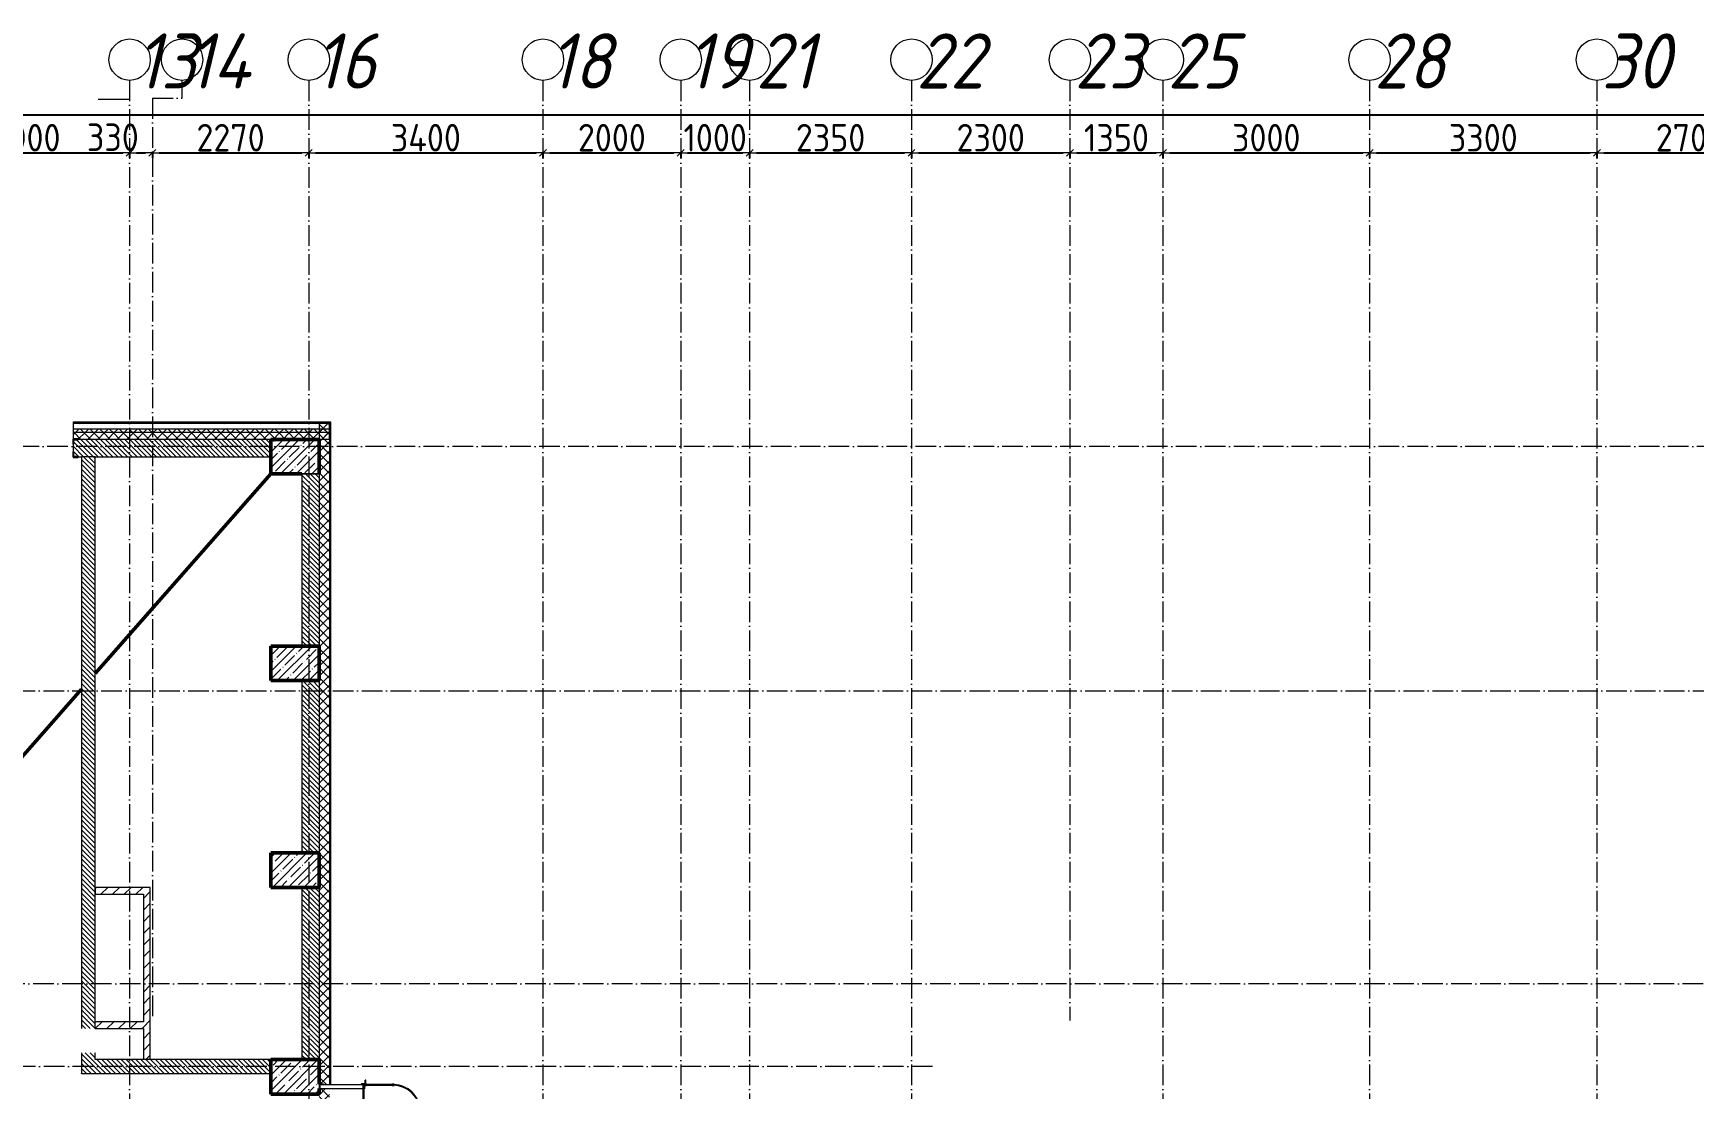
# Model space of a CAD drawing. Header units: millimetres. Extents: x -401725 to 250493, y 305116 to 802890.
# Drawn here: x 161979 to 186085, y 535274 to 550593 of the extents above; entities that cross this region are included whole.
import ezdxf

# ---------------------------------------------------------------- set-up
doc = ezdxf.new("R2010")
doc.units = ezdxf.units.MM
doc.linetypes.add('50_200_ШТРИХ_1Т_ш5_п1_п1_', pattern=[700, 500, -100, 0, -100])
for name, color, linetype, lineweight in [('A-____-____-DIMS', 7, 'Continuous', 9), ('A-DETL-____-OTLN-1', 7, 'Continuous', 50), ('A-GENM-____-MCUT', 7, 'Continuous', 25), ('A-GENM-____-OTLN', 7, 'Continuous', 9), ('A-GENM-____-OTLN-1', 7, 'Continuous', 25), ('A-WALL-____-MCUT', 7, 'Continuous', 13), ('A-WALL-____-MCUT-1', 7, 'Continuous', 9), ('A-WALL-____-PATT-1', 7, 'Continuous', 9), ('A-WALL-FNSH-MCUT-1', 7, 'Continuous', 9), ('S-COLS-____-MCUT', 7, 'Continuous', 50), ('S-COLS-____-OTLN', 7, 'Continuous', 9), ('S-GRID-____-IDEN', 7, 'Continuous', 9), ('S-GRID-____-OTLN', 7, 'Continuous', 9), ('S-GRID-____-OTLN-1', 7, '50_200_ШТРИХ_1Т_ш5_п1_п1_', 9)]:
    doc.layers.add(name, color=color, linetype=linetype, lineweight=lineweight)
doc.styles.add('ISOCPEUR_I_9', font='isocpeui.ttf', dxfattribs={"width": 0.9, "height": 250})
doc.styles.add('СПДС', font='isocpeur.ttf', dxfattribs={"width": 0.9})
doc.dimstyles.new('Размера А3', dxfattribs={"dimtxt": 200, "dimasz": 100, "dimexe": 70, "dimexo": 100, "dimgap": 20, "dimtad": 1, "dimdec": 0, "dimrnd": 10, "dimzin": 0, "dimdsep": 46, "dimtxsty": 'СПДС', "dimblk": 'ARROWHEAD_6', "dimcen": 1, "dimclrd": 256, "dimclre": 256, "dimclrt": 256, "dimazin": 0, "dimtfac": 1, "dimtdec": 0, "dimtmove": 2, "dimatfit": 3, "dimfxl": 1, "dimtolj": 1, "dimtzin": 0, "dimarcsym": 0})
pattern_1 = [(45, (142429.06, 459015.94), (-70.71068, 70.71068), []), (135, (142429.06, 459015.94), (-70.71068, -70.71068), [])]
pattern_2 = [(135, (142429.057, 459015.94), (-35.35534, -35.35534), [])]
pattern_3 = [(45, (142429.06, 459015.94), (-84.85281, 84.85281), [])]

# ---------------------------------------------------------------- blocks, each defined once
blk = doc.blocks.new('BSC_Колонна _Прямоугольная - 500х700-25279857-АР1_План отверстий 3 этажа в осях 1-64_Ю-ЯЯ')
at = {"layer": 'S-COLS-____-OTLN'}
h = blk.add_hatch(dxfattribs=at)
h.set_pattern_fill('FP_16', color=256, style=0, pattern_type=2)
h.set_pattern_definition([(315, (-76431.04, 23350), (114.04925, 114.04925), []), (315, (-76431.04, 23235.95), (114.04925, 114.04925), [201.613, -40.323, 3.353, -36.97])])
h.paths.add_polyline_path([(-250, -350), (250, -350), (250, 350), (-250, 350), (-250, -55)], flags=0)
at = {"layer": 'S-COLS-____-MCUT'}
for p, q in [((250, 350), (-250, 350)), ((-250, 350), (-250, -350)), ((250, -350), (250, 350)), ((-250, -350), (-170, -350)), ((-107, -350), (250, -350))]:
    blk.add_line(p, q, dxfattribs=at)
blk = doc.blocks.new('BSC_Колонна _Прямоугольная - 500х700-V69-АР1_План отверстий 3 этажа в осях 1-64_Ю-ЯЯ')
at = {"layer": 'S-COLS-____-OTLN'}
h = blk.add_hatch(dxfattribs=at)
h.set_pattern_fill('FP_78', color=256, style=0, pattern_type=2)
h.set_pattern_definition([(315, (-79431.04, 23350), (114.04925, 114.04925), []), (315, (-79431.04, 23235.95), (114.04925, 114.04925), [201.613, -40.323, 3.353, -36.97])])
h.paths.add_polyline_path([(-250, -350), (250, -350), (250, 350), (-250, 350)], flags=0)
at = {"layer": 'S-COLS-____-MCUT'}
for p, q in [((250, 350), (-250, 350)), ((-250, 350), (-250, -350)), ((250, -350), (250, 350)), ((-250, -350), (250, -350))]:
    blk.add_line(p, q, dxfattribs=at)
blk = doc.blocks.new('BSC_Колонна _Прямоугольная - 500х700-V70-АР1_План отверстий 3 этажа в осях 1-64_Ю-ЯЯ')
at = {"layer": 'S-COLS-____-OTLN'}
h = blk.add_hatch(dxfattribs=at)
h.set_pattern_fill('FP_79', color=256, style=0, pattern_type=2)
h.set_pattern_definition([(315, (-82431.04, 23350), (114.04925, 114.04925), []), (315, (-82431.04, 23235.95), (114.04925, 114.04925), [201.613, -40.323, 3.353, -36.97])])
h.paths.add_polyline_path([(-250, -350), (250, -350), (250, 350), (-250, 350)], flags=0)
at = {"layer": 'S-COLS-____-MCUT'}
for p, q in [((250, 350), (-250, 350)), ((-250, 350), (-250, -350)), ((250, -350), (250, 350)), ((-250, -350), (250, -350))]:
    blk.add_line(p, q, dxfattribs=at)
blk = doc.blocks.new('Фахверк_СКБ_Уголок - 250_3380-27498580-АР1_План отверстий 3 этажа в осях 1-64_Ю-ЯЯ')
at = {"layer": 'A-GENM-____-MCUT'}
for p, q in [((200, 181), (125, 181)), ((125, 181), (125, 106)), ((125, 106), (131, 106)), ((131, 106), (131, 175)), ((131, 175), (200, 175)), ((200, 175), (200, 181)), ((131, -6), (125, -6)), ((125, -6), (125, -81)), ((125, -81), (200, -81)), ((131, -75), (131, -6)), ((200, -75), (131, -75)), ((200, -81), (200, -75))]:
    blk.add_line(p, q, dxfattribs=at)
blk = doc.blocks.new('Лестница_Металлическая_Кровля_Перепад - Назначение габаритов по экземпляру-30749997-АР1_План отверстий 3 этажа в осях 1-64_Ю-ЯЯ')
at = {"layer": 'A-GENM-____-MCUT'}
for p, q in [((-147, 1493), (-168, 1472)), ((-168, 1472), (-161, 1465)), ((-161, 1465), (-140, 1486)), ((-140, 1486), (-147, 1493)), ((140, 1610), (110, 1610)), ((110, 1610), (110, 1600)), ((140, 1610), (110, 1610)), ((110, 1610), (110, 1600)), ((110, 1600), (140, 1600)), ((110, 1600), (140, 1600)), ((140, 1600), (140, 1610)), ((140, 1600), (140, 1610)), ((397, 1493), (390, 1486)), ((390, 1486), (411, 1465)), ((418, 1472), (397, 1493)), ((411, 1465), (418, 1472)), ((-275, 1215), (-275, 1185)), ((-265, 1215), (-275, 1215)), ((-265, 1185), (-265, 1215)), ((525, 1215), (515, 1215)), ((515, 1215), (515, 1185)), ((525, 1185), (525, 1215)), ((-275, 1185), (-265, 1185)), ((515, 1185), (525, 1185)), ((-265, 815), (-275, 815)), ((-275, 815), (-275, 785)), ((-265, 785), (-265, 815)), ((525, 815), (515, 815)), ((515, 815), (515, 785)), ((525, 785), (525, 815))]:
    blk.add_line(p, q, dxfattribs=at)
at = {"layer": 'A-GENM-____-OTLN'}
for p, q in [((-275, 1185), (-275, 815)), ((-265, 815), (-265, 1185)), ((515, 1185), (515, 815)), ((525, 815), (525, 1185))]:
    blk.add_line(p, q, dxfattribs=at)
for radius, start, end in [(400, 137.1513, 177.8405), (390, 0, 180), (400, 47.1513, 132.8487), (400, 2.1595, 42.8487)]:
    blk.add_arc((125, 1200), radius, start, end, dxfattribs=at)
blk = doc.blocks.new('ЛМ_Арматурный стержень_ГОСТ 5781-82 - Ø 18 А240-29172526-АР1_План отверстий 3 этажа в осях 1-64_Ю-ЯЯ')
at = {"layer": 'A-GENM-____-OTLN'}
for p, q in [((24334, 76318), (24334, 75518)), ((24334, 76318), (24343, 76318)), ((24343, 76318), (24352, 76318)), ((24352, 75518), (24352, 76318)), ((24343, 75518), (24334, 75518)), ((24352, 75518), (24343, 75518))]:
    blk.add_line(p, q, dxfattribs=at)
blk = doc.blocks.new('ЛМ_Уголок_ГОСТ 8509-93 - L 63х63x6-29176215-АР1_План отверстий 3 этажа в осях 1-64_Ю-ЯЯ')
at = {"layer": 'A-GENM-____-MCUT'}
for p, q in [((24369, 76324), (24312, 76324)), ((24312, 76324), (24312, 76318)), ((24360, 76318), (24375, 76318)), ((24375, 76381), (24369, 76381)), ((24369, 76381), (24369, 76324)), ((24375, 76318), (24375, 76381))]:
    blk.add_line(p, q, dxfattribs=at)
blk = doc.blocks.new('ЛМ_Уголок_ГОСТ 8509-93 - L 63х63x6-29171483-АР1_План отверстий 3 этажа в осях 1-64_Ю-ЯЯ')
at = {"layer": 'A-GENM-____-OTLN'}
for p, q in [((23700, 76324), (23700, 76261)), ((23763, 76324), (23700, 76324)), ((23700, 76261), (23706, 76261)), ((23706, 76261), (23706, 76318)), ((23706, 76318), (23763, 76318)), ((23763, 76318), (23763, 76324))]:
    blk.add_line(p, q, dxfattribs=at)
blk = doc.blocks.new('ЛМ_Уголок_ГОСТ 8509-93 - L 63х63x6-30750527-АР1_План отверстий 3 этажа в осях 1-64_Ю-ЯЯ')
at = {"layer": 'A-GENM-____-OTLN'}
for p, q in [((0, 45), (0, -18)), ((619, 45), (0, 45)), ((645, 45), (637, 45)), ((645, -18), (645, 45)), ((48, -18), (619, -18)), ((637, -18), (645, -18))]:
    blk.add_line(p, q, dxfattribs=at)
blk = doc.blocks.new('Ось сетки - Круг_Ø6_00__ISO-2_5_0_9K_-25732049-АР1_План отверстий 3 этажа в осях 1-64_Ю-ЯЯ')
at = {"layer": 'S-GRID-____-IDEN'}
blk.add_circle((0, 0), 3, dxfattribs=at)
blk = doc.blocks.new('ARROWHEAD_6')
at = {"color": 0, "linetype": 'Continuous'}
for p, q in [((0, 0), (-1, 0)), ((-0.5, -0.5), (0.5, 0.5))]:
    blk.add_line(p, q, dxfattribs=at)
blk = doc.blocks.new('*D2616')
at = {"layer": 'A-____-____-DIMS', "lineweight": -2, "transparency": 16777216}
for p, q in [((160379, 548862), (160379, 548786)), ((160479, 548856), (163279, 548856)), ((163379, 548862), (163379, 548786))]:
    blk.add_line(p, q, dxfattribs=at)
at = {"layer": 'Defpoints', "color": 0, "transparency": 16777216}
for p in [(160379, 548962), (163379, 548962), (163379, 548856)]:
    blk.add_point(p, dxfattribs=at)
at = {"layer": 'A-____-____-DIMS', "lineweight": -2, "transparency": 16777216, "xscale": 100, "yscale": 100, "zscale": 100, "rotation": 180}
blk.add_blockref('ARROWHEAD_6', (160379, 548856), dxfattribs=at)
at = {"layer": 'A-____-____-DIMS', "lineweight": -2, "transparency": 16777216, "xscale": 100, "yscale": 100, "zscale": 100}
blk.add_blockref('ARROWHEAD_6', (163379, 548856), dxfattribs=at)
at = {"layer": 'A-____-____-DIMS', "transparency": 16777216, "insert": (161879, 549076), "char_height": 400, "attachment_point": 5, "style": 'СПДС'}
blk.add_mtext('\\A1;3000', dxfattribs=at)
blk = doc.blocks.new('*D2617')
at = {"layer": 'A-____-____-DIMS', "lineweight": -2, "transparency": 16777216}
for p, q in [((163379, 548862), (163379, 548786)), ((163479, 548856), (163609, 548856)), ((163709, 548862), (163709, 548786))]:
    blk.add_line(p, q, dxfattribs=at)
at = {"layer": 'Defpoints', "color": 0, "transparency": 16777216}
for p in [(163379, 548962), (163709, 548962), (163709, 548856)]:
    blk.add_point(p, dxfattribs=at)
at = {"layer": 'A-____-____-DIMS', "lineweight": -2, "transparency": 16777216, "xscale": 100, "yscale": 100, "zscale": 100, "rotation": 180}
blk.add_blockref('ARROWHEAD_6', (163379, 548856), dxfattribs=at)
at = {"layer": 'A-____-____-DIMS', "lineweight": -2, "transparency": 16777216, "xscale": 100, "yscale": 100, "zscale": 100}
blk.add_blockref('ARROWHEAD_6', (163709, 548856), dxfattribs=at)
at = {"layer": 'A-____-____-DIMS', "transparency": 16777216, "insert": (162758, 549283), "char_height": 400, "attachment_point": 1, "line_spacing_factor": 1.149209, "style": 'СПДС'}
blk.add_mtext('\\A1;330', dxfattribs=at)
blk = doc.blocks.new('*D2618')
at = {"layer": 'A-____-____-DIMS', "lineweight": -2, "transparency": 16777216}
for p, q in [((163709, 548862), (163709, 548786)), ((163809, 548856), (165879, 548856)), ((165979, 548862), (165979, 548786))]:
    blk.add_line(p, q, dxfattribs=at)
at = {"layer": 'Defpoints', "color": 0, "transparency": 16777216}
for p in [(163709, 548962), (165979, 548962), (165979, 548856)]:
    blk.add_point(p, dxfattribs=at)
at = {"layer": 'A-____-____-DIMS', "lineweight": -2, "transparency": 16777216, "xscale": 100, "yscale": 100, "zscale": 100, "rotation": 180}
blk.add_blockref('ARROWHEAD_6', (163709, 548856), dxfattribs=at)
at = {"layer": 'A-____-____-DIMS', "lineweight": -2, "transparency": 16777216, "xscale": 100, "yscale": 100, "zscale": 100}
blk.add_blockref('ARROWHEAD_6', (165979, 548856), dxfattribs=at)
at = {"layer": 'A-____-____-DIMS', "transparency": 16777216, "insert": (164844, 549076), "char_height": 400, "attachment_point": 5, "style": 'СПДС'}
blk.add_mtext('\\A1;2270', dxfattribs=at)
blk = doc.blocks.new('*D2619')
at = {"layer": 'A-____-____-DIMS', "lineweight": -2, "transparency": 16777216}
for p, q in [((165979, 548862), (165979, 548786)), ((166079, 548856), (169279, 548856)), ((169379, 548862), (169379, 548786))]:
    blk.add_line(p, q, dxfattribs=at)
at = {"layer": 'Defpoints', "color": 0, "transparency": 16777216}
for p in [(165979, 548962), (169379, 548962), (169379, 548856)]:
    blk.add_point(p, dxfattribs=at)
at = {"layer": 'A-____-____-DIMS', "lineweight": -2, "transparency": 16777216, "xscale": 100, "yscale": 100, "zscale": 100, "rotation": 180}
blk.add_blockref('ARROWHEAD_6', (165979, 548856), dxfattribs=at)
at = {"layer": 'A-____-____-DIMS', "lineweight": -2, "transparency": 16777216, "xscale": 100, "yscale": 100, "zscale": 100}
blk.add_blockref('ARROWHEAD_6', (169379, 548856), dxfattribs=at)
at = {"layer": 'A-____-____-DIMS', "transparency": 16777216, "insert": (167679, 549076), "char_height": 400, "attachment_point": 5, "style": 'СПДС'}
blk.add_mtext('\\A1;3400', dxfattribs=at)
blk = doc.blocks.new('*D2620')
at = {"layer": 'A-____-____-DIMS', "lineweight": -2, "transparency": 16777216}
for p, q in [((169379, 548862), (169379, 548786)), ((169479, 548856), (171279, 548856)), ((171379, 548862), (171379, 548786))]:
    blk.add_line(p, q, dxfattribs=at)
at = {"layer": 'Defpoints', "color": 0, "transparency": 16777216}
for p in [(169379, 548962), (171379, 548962), (171379, 548856)]:
    blk.add_point(p, dxfattribs=at)
at = {"layer": 'A-____-____-DIMS', "lineweight": -2, "transparency": 16777216, "xscale": 100, "yscale": 100, "zscale": 100, "rotation": 180}
blk.add_blockref('ARROWHEAD_6', (169379, 548856), dxfattribs=at)
at = {"layer": 'A-____-____-DIMS', "lineweight": -2, "transparency": 16777216, "xscale": 100, "yscale": 100, "zscale": 100}
blk.add_blockref('ARROWHEAD_6', (171379, 548856), dxfattribs=at)
at = {"layer": 'A-____-____-DIMS', "transparency": 16777216, "insert": (170379, 549076), "char_height": 400, "attachment_point": 5, "style": 'СПДС'}
blk.add_mtext('\\A1;2000', dxfattribs=at)
blk = doc.blocks.new('*D2621')
at = {"layer": 'A-____-____-DIMS', "lineweight": -2, "transparency": 16777216}
for p, q in [((171379, 548862), (171379, 548786)), ((171479, 548856), (172279, 548856)), ((172379, 548862), (172379, 548786))]:
    blk.add_line(p, q, dxfattribs=at)
at = {"layer": 'Defpoints', "color": 0, "transparency": 16777216}
for p in [(171379, 548962), (172379, 548962), (172379, 548856)]:
    blk.add_point(p, dxfattribs=at)
at = {"layer": 'A-____-____-DIMS', "lineweight": -2, "transparency": 16777216, "xscale": 100, "yscale": 100, "zscale": 100, "rotation": 180}
blk.add_blockref('ARROWHEAD_6', (171379, 548856), dxfattribs=at)
at = {"layer": 'A-____-____-DIMS', "lineweight": -2, "transparency": 16777216, "xscale": 100, "yscale": 100, "zscale": 100}
blk.add_blockref('ARROWHEAD_6', (172379, 548856), dxfattribs=at)
at = {"layer": 'A-____-____-DIMS', "transparency": 16777216, "insert": (171879, 549076), "char_height": 400, "attachment_point": 5, "style": 'СПДС'}
blk.add_mtext('\\A1;1000', dxfattribs=at)
blk = doc.blocks.new('*D2622')
at = {"layer": 'A-____-____-DIMS', "lineweight": -2, "transparency": 16777216}
for p, q in [((172379, 548862), (172379, 548786)), ((172479, 548856), (174629, 548856)), ((174729, 548862), (174729, 548786))]:
    blk.add_line(p, q, dxfattribs=at)
at = {"layer": 'Defpoints', "color": 0, "transparency": 16777216}
for p in [(172379, 548962), (174729, 548962), (174729, 548856)]:
    blk.add_point(p, dxfattribs=at)
at = {"layer": 'A-____-____-DIMS', "lineweight": -2, "transparency": 16777216, "xscale": 100, "yscale": 100, "zscale": 100, "rotation": 180}
blk.add_blockref('ARROWHEAD_6', (172379, 548856), dxfattribs=at)
at = {"layer": 'A-____-____-DIMS', "lineweight": -2, "transparency": 16777216, "xscale": 100, "yscale": 100, "zscale": 100}
blk.add_blockref('ARROWHEAD_6', (174729, 548856), dxfattribs=at)
at = {"layer": 'A-____-____-DIMS', "transparency": 16777216, "insert": (173554, 549076), "char_height": 400, "attachment_point": 5, "style": 'СПДС'}
blk.add_mtext('\\A1;2350', dxfattribs=at)
blk = doc.blocks.new('*D2623')
at = {"layer": 'A-____-____-DIMS', "lineweight": -2, "transparency": 16777216}
for p, q in [((174729, 548862), (174729, 548786)), ((174829, 548856), (176929, 548856)), ((177029, 548862), (177029, 548786))]:
    blk.add_line(p, q, dxfattribs=at)
at = {"layer": 'Defpoints', "color": 0, "transparency": 16777216}
for p in [(174729, 548962), (177029, 548962), (177029, 548856)]:
    blk.add_point(p, dxfattribs=at)
at = {"layer": 'A-____-____-DIMS', "lineweight": -2, "transparency": 16777216, "xscale": 100, "yscale": 100, "zscale": 100, "rotation": 180}
blk.add_blockref('ARROWHEAD_6', (174729, 548856), dxfattribs=at)
at = {"layer": 'A-____-____-DIMS', "lineweight": -2, "transparency": 16777216, "xscale": 100, "yscale": 100, "zscale": 100}
blk.add_blockref('ARROWHEAD_6', (177029, 548856), dxfattribs=at)
at = {"layer": 'A-____-____-DIMS', "transparency": 16777216, "insert": (175879, 549076), "char_height": 400, "attachment_point": 5, "style": 'СПДС'}
blk.add_mtext('\\A1;2300', dxfattribs=at)
blk = doc.blocks.new('*D2624')
at = {"layer": 'A-____-____-DIMS', "lineweight": -2, "transparency": 16777216}
for p, q in [((177029, 548862), (177029, 548786)), ((177129, 548856), (178279, 548856)), ((178379, 548862), (178379, 548786))]:
    blk.add_line(p, q, dxfattribs=at)
at = {"layer": 'Defpoints', "color": 0, "transparency": 16777216}
for p in [(177029, 548962), (178379, 548962), (178379, 548856)]:
    blk.add_point(p, dxfattribs=at)
at = {"layer": 'A-____-____-DIMS', "lineweight": -2, "transparency": 16777216, "xscale": 100, "yscale": 100, "zscale": 100, "rotation": 180}
blk.add_blockref('ARROWHEAD_6', (177029, 548856), dxfattribs=at)
at = {"layer": 'A-____-____-DIMS', "lineweight": -2, "transparency": 16777216, "xscale": 100, "yscale": 100, "zscale": 100}
blk.add_blockref('ARROWHEAD_6', (178379, 548856), dxfattribs=at)
at = {"layer": 'A-____-____-DIMS', "transparency": 16777216, "insert": (177704, 549076), "char_height": 400, "attachment_point": 5, "style": 'СПДС'}
blk.add_mtext('\\A1;1350', dxfattribs=at)
blk = doc.blocks.new('*D2625')
at = {"layer": 'A-____-____-DIMS', "lineweight": -2, "transparency": 16777216}
for p, q in [((178379, 548862), (178379, 548786)), ((178479, 548856), (181279, 548856)), ((181379, 548862), (181379, 548786))]:
    blk.add_line(p, q, dxfattribs=at)
at = {"layer": 'Defpoints', "color": 0, "transparency": 16777216}
for p in [(178379, 548962), (181379, 548962), (181379, 548856)]:
    blk.add_point(p, dxfattribs=at)
at = {"layer": 'A-____-____-DIMS', "lineweight": -2, "transparency": 16777216, "xscale": 100, "yscale": 100, "zscale": 100, "rotation": 180}
blk.add_blockref('ARROWHEAD_6', (178379, 548856), dxfattribs=at)
at = {"layer": 'A-____-____-DIMS', "lineweight": -2, "transparency": 16777216, "xscale": 100, "yscale": 100, "zscale": 100}
blk.add_blockref('ARROWHEAD_6', (181379, 548856), dxfattribs=at)
at = {"layer": 'A-____-____-DIMS', "transparency": 16777216, "insert": (179879, 549076), "char_height": 400, "attachment_point": 5, "style": 'СПДС'}
blk.add_mtext('\\A1;3000', dxfattribs=at)
blk = doc.blocks.new('*D2626')
at = {"layer": 'A-____-____-DIMS', "lineweight": -2, "transparency": 16777216}
for p, q in [((181379, 548862), (181379, 548786)), ((181479, 548856), (184579, 548856)), ((184679, 548862), (184679, 548786))]:
    blk.add_line(p, q, dxfattribs=at)
at = {"layer": 'Defpoints', "color": 0, "transparency": 16777216}
for p in [(181379, 548962), (184679, 548962), (184679, 548856)]:
    blk.add_point(p, dxfattribs=at)
at = {"layer": 'A-____-____-DIMS', "lineweight": -2, "transparency": 16777216, "xscale": 100, "yscale": 100, "zscale": 100, "rotation": 180}
blk.add_blockref('ARROWHEAD_6', (181379, 548856), dxfattribs=at)
at = {"layer": 'A-____-____-DIMS', "lineweight": -2, "transparency": 16777216, "xscale": 100, "yscale": 100, "zscale": 100}
blk.add_blockref('ARROWHEAD_6', (184679, 548856), dxfattribs=at)
at = {"layer": 'A-____-____-DIMS', "transparency": 16777216, "insert": (183029, 549076), "char_height": 400, "attachment_point": 5, "style": 'СПДС'}
blk.add_mtext('\\A1;3300', dxfattribs=at)
blk = doc.blocks.new('*D2627')
at = {"layer": 'A-____-____-DIMS', "lineweight": -2, "transparency": 16777216}
for p, q in [((184679, 548862), (184679, 548786)), ((184779, 548856), (187279, 548856)), ((187379, 548862), (187379, 548786))]:
    blk.add_line(p, q, dxfattribs=at)
at = {"layer": 'Defpoints', "color": 0, "transparency": 16777216}
for p in [(184679, 548962), (187379, 548962), (187379, 548856)]:
    blk.add_point(p, dxfattribs=at)
at = {"layer": 'A-____-____-DIMS', "lineweight": -2, "transparency": 16777216, "xscale": 100, "yscale": 100, "zscale": 100, "rotation": 180}
blk.add_blockref('ARROWHEAD_6', (184679, 548856), dxfattribs=at)
at = {"layer": 'A-____-____-DIMS', "lineweight": -2, "transparency": 16777216, "xscale": 100, "yscale": 100, "zscale": 100}
blk.add_blockref('ARROWHEAD_6', (187379, 548856), dxfattribs=at)
at = {"layer": 'A-____-____-DIMS', "transparency": 16777216, "insert": (186029, 549076), "char_height": 400, "attachment_point": 5, "style": 'СПДС'}
blk.add_mtext('\\A1;2700', dxfattribs=at)
blk = doc.blocks.new('*D2649')
at = {"layer": 'A-____-____-DIMS', "lineweight": -2, "transparency": 16777216}
for p, q in [((140079, 549415), (140079, 549339)), ((140179, 549409), (191048, 549409)), ((243479, 549409), (192456, 549409)), ((243579, 549415), (243579, 549339))]:
    blk.add_line(p, q, dxfattribs=at)
at = {"layer": 'Defpoints', "color": 0, "transparency": 16777216}
for p in [(140079, 549515), (243579, 549515), (243579, 549409)]:
    blk.add_point(p, dxfattribs=at)
at = {"layer": 'A-____-____-DIMS', "lineweight": -2, "transparency": 16777216, "xscale": 100, "yscale": 100, "zscale": 100, "rotation": 180}
blk.add_blockref('ARROWHEAD_6', (140079, 549409), dxfattribs=at)
at = {"layer": 'A-____-____-DIMS', "lineweight": -2, "transparency": 16777216, "xscale": 100, "yscale": 100, "zscale": 100}
blk.add_blockref('ARROWHEAD_6', (243579, 549409), dxfattribs=at)
at = {"layer": 'A-____-____-DIMS', "transparency": 16777216, "insert": (191068, 549835), "char_height": 400, "attachment_point": 1, "line_spacing_factor": 1.149209, "style": 'СПДС'}
blk.add_mtext('\\A1;103500', dxfattribs=at)

msp = doc.modelspace()

# ---------------------------------------------------------------- hatches: boundary and pattern name
at = {"layer": 'A-WALL-____-PATT-1'}
h = msp.add_hatch(dxfattribs=at)
h.set_pattern_fill('FP_6', color=256, style=0, pattern_type=2)
h.set_pattern_definition([(45, (142429.06, 459015.94), (-85.53659, 85.53659), []), (45, (142486.08, 459015.94), (-85.53659, 85.53659), [])])
h.paths.add_polyline_path([(166298.0567, 544926.983), (166298.0567, 544946.983), (166279.0567, 544946.983), (166279.0567, 544926.983)], flags=0)
h.paths.add_polyline_path([(166129.0567, 544926.983), (166129.0567, 544946.983), (162559.0567, 544946.983), (162559.0567, 544926.983), (163624.6022, 544926.983)], flags=0)
h.paths.add_polyline_path([(153059.0567, 544926.983), (153059.0567, 544946.983), (139749.0567, 544946.983), (139749.0567, 544926.983), (149484.8879, 544926.983)], flags=0)
h = msp.add_hatch(dxfattribs=at)
h.set_pattern_fill('FP_4', color=256, style=0, pattern_type=2)
h.set_pattern_definition(pattern_1)
h.paths.add_polyline_path([(163624.6022, 544796.983), (166279.0567, 544796.983), (166279.0567, 544846.983), (162559.0567, 544846.983), (162559.0567, 544796.983)], flags=0)
h.paths.add_polyline_path([(153059.0567, 544796.983), (153059.0567, 544846.983), (139879.0567, 544846.983), (139879.0567, 544796.983), (149484.8879, 544796.983)], flags=0)
h = msp.add_hatch(dxfattribs=at)
h.set_pattern_fill('FP_4', color=256, style=0, pattern_type=2)
h.set_pattern_definition(pattern_1)
h.paths.add_polyline_path([(166279.0567, 526946.983), (166279.0567, 527696.983), (166135.0567, 527696.983), (166135.0567, 527621.983), (166129.0567, 527621.983), (166129.0567, 526946.983), (166275.7987, 526946.983)], flags=0)
h.paths.add_polyline_path([(166279.0567, 529496.983), (166279.0567, 534533.983), (166192.0567, 534533.983), (166192.0567, 534527.983), (166129.0567, 534527.983), (166129.0567, 529571.983), (166135.0567, 529571.983), (166135.0567, 529496.983)], flags=0)
h.paths.add_polyline_path([(166144.0567, 534533.983), (166144.0567, 534555.983), (166135.0567, 534555.3261), (166135.0567, 534533.983), (166139.0567, 534533.983)], flags=0)
h.paths.add_polyline_path([(166139.0567, 534565.983), (166144.0567, 534566.6398), (166144.8462, 534596.983), (166279.0567, 534596.983), (166279.0567, 535270.983), (166144.0567, 535270.983), (166144.0567, 535333.983), (166135.0567, 535333.983), (166135.0567, 535276.983), (166129.0567, 535276.983), (166129.0567, 535086.983), (166149.0567, 535086.3131), (166149.0567, 535076.983), (166129.0567, 535076.3261), (166129.0567, 534590.983), (166135.0567, 534590.983), (166135.0567, 534566.6398), (166139.0567, 534566.6398)], flags=0)
h.paths.add_polyline_path([(166279.0567, 535333.983), (166279.0567, 544946.983), (166129.0567, 544946.983), (166129.0567, 535339.983), (166192.0567, 535339.983), (166192.0567, 535333.983), (166275.7987, 535333.983)], flags=0)
h = msp.add_hatch(dxfattribs=at)
h.set_pattern_fill('FP_4', color=256, style=0, pattern_type=2)
h.set_pattern_definition(pattern_1)
h.paths.add_polyline_path([(166279.0567, 544696.983), (166279.0567, 544796.983), (162559.0567, 544796.983), (162559.0567, 544702.983), (162634.0567, 544702.983), (162634.0567, 544696.983), (163624.6022, 544696.983)], flags=0)
h.paths.add_polyline_path([(152984.0567, 544696.983), (152984.0567, 544702.983), (153059.0567, 544702.983), (153059.0567, 544796.983), (139979.0567, 544796.983), (139979.0567, 544696.983), (152329.0567, 544696.983)], flags=0)
h = msp.add_hatch(dxfattribs=at)
h.set_pattern_fill('FP_9', color=256, style=0, pattern_type=2)
h.set_pattern_definition(pattern_2)
h.paths.add_polyline_path([(162679.0567, 544446.983), (165429.0567, 544446.983), (165429.0567, 544696.983), (162565.0567, 544696.983), (162565.0567, 544627.983), (162559.0567, 544627.983), (162559.0567, 544515.983), (162565.0567, 544515.983), (162565.0567, 544446.983), (162634.0567, 544446.983)], flags=0)
h = msp.add_hatch(dxfattribs=at)
h.set_pattern_fill('FP_9', color=256, style=0, pattern_type=2)
h.set_pattern_definition(pattern_2)
h.paths.add_polyline_path([(162879.0567, 535496.983), (162879.0567, 535796.983), (162679.0567, 535796.983), (162679.0567, 535496.983)], flags=0)
h.paths.add_polyline_path([(162879.0567, 536146.983), (162879.0567, 544446.983), (162679.0567, 544446.983), (162679.0567, 536146.983), (162868.771, 536146.983)], flags=0)
h = msp.add_hatch(dxfattribs=at)
h.set_pattern_fill('FP_9', color=256, style=0, pattern_type=2)
h.set_pattern_definition(pattern_2)
h.paths.add_polyline_path([(166129.0567, 541696.983), (166129.0567, 544196.983), (165879.0567, 544196.983), (165879.0567, 541696.983)], flags=0)
h = msp.add_hatch(dxfattribs=at)
h.set_pattern_fill('FP_9', color=256, style=0, pattern_type=2)
h.set_pattern_definition(pattern_2)
h.paths.add_polyline_path([(166129.0567, 538696.983), (166129.0567, 541196.983), (165879.0567, 541196.983), (165879.0567, 538696.983)], flags=0)
h = msp.add_hatch(dxfattribs=at)
h.set_pattern_fill('FP_7', color=256, style=0, pattern_type=2)
h.set_pattern_definition(pattern_3)
h.paths.add_polyline_path([(163579.0567, 538096.983), (163579.0567, 538196.983), (162879.0567, 538196.983), (162879.0567, 538096.983)], flags=0)
h = msp.add_hatch(dxfattribs=at)
h.set_pattern_fill('FP_7', color=256, style=0, pattern_type=2)
h.set_pattern_definition(pattern_3)
h.paths.add_polyline_path([(163624.6022, 535696.983), (163679.0567, 535696.983), (163679.0567, 538196.983), (163579.0567, 538196.983), (163579.0567, 535696.983)], flags=0)
h = msp.add_hatch(dxfattribs=at)
h.set_pattern_fill('FP_9', color=256, style=0, pattern_type=2)
h.set_pattern_definition(pattern_2)
h.paths.add_polyline_path([(166129.0567, 535696.983), (166129.0567, 538196.983), (165879.0567, 538196.983), (165879.0567, 535696.983)], flags=0)
h = msp.add_hatch(dxfattribs=at)
h.set_pattern_fill('FP_7', color=256, style=0, pattern_type=2)
h.set_pattern_definition(pattern_3)
h.paths.add_polyline_path([(163579.0567, 536146.983), (163579.0567, 536246.983), (162879.0567, 536246.983), (162879.0567, 536146.983)], flags=0)
h = msp.add_hatch(dxfattribs=at)
h.set_pattern_fill('FP_9', color=256, style=0, pattern_type=2)
h.set_pattern_definition(pattern_2)
h.paths.add_polyline_path([(165392.0665, 535496.983), (165429.0567, 535496.983), (165429.0567, 535696.983), (162879.0567, 535696.983), (162879.0567, 535496.983), (163624.6022, 535496.983)], flags=0)
at = {"layer": 'S-COLS-____-OTLN'}
h = msp.add_hatch(dxfattribs=at)
h.set_pattern_fill('FP_12', color=256, style=0, pattern_type=2)
h.set_pattern_definition([(45, (142429.06, 459015.94), (-114.04925, 114.04925), []), (45, (142543.1, 459015.94), (-114.04925, 114.04925), [201.612, -40.322, 3.353, -36.97])])
h.paths.add_polyline_path([(165879.0567, 544196.983), (166129.0567, 544196.983), (166129.0567, 544696.983), (165429.0567, 544696.983), (165429.0567, 544196.983)], flags=0)

# ---------------------------------------------------------------- linework, layer by layer
at = {"layer": 'A-DETL-____-OTLN-1'}
for p, q in [((162879.0567, 541299.2557), (165429.0567, 544196.983)), ((155929.0567, 533401.5284), (162679.0567, 541071.983))]:
    msp.add_line(p, q, dxfattribs=at)
at = {"layer": 'A-WALL-____-MCUT'}
for p, q in [((166279.0567, 544926.983), (162559.0567, 544926.983)), ((162559.0567, 544926.983), (162559.0567, 544702.983)), ((166279.0567, 544696.983), (166279.0567, 544926.983)), ((162559.0567, 544627.983), (162559.0567, 544515.983)), ((166279.0567, 544696.983), (162634.0567, 544696.983)), ((165429.0567, 544446.983), (165429.0567, 544696.983)), ((162634.0567, 544446.983), (162679.0567, 544446.983)), ((162679.0567, 544446.983), (162679.0567, 536146.983)), ((162879.0567, 536146.983), (162879.0567, 544446.983)), ((162879.0567, 544446.983), (165429.0567, 544446.983)), ((165879.0567, 544196.983), (165879.0567, 541696.983)), ((166129.0567, 544196.983), (166129.0567, 541696.983)), ((165879.0567, 541196.983), (165879.0567, 538696.983)), ((166129.0567, 541196.983), (166129.0567, 538696.983)), ((165879.0567, 538196.983), (165879.0567, 535696.983)), ((166129.0567, 538196.983), (166129.0567, 535696.983)), ((162679.0567, 535796.983), (162679.0567, 535496.983)), ((162879.0567, 535696.983), (162879.0567, 535796.983)), ((165429.0567, 535696.983), (162879.0567, 535696.983)), ((162679.0567, 535496.983), (165429.0567, 535496.983))]:
    msp.add_line(p, q, dxfattribs=at)
at = {"layer": 'A-WALL-____-MCUT-1'}
for p, q in [((166279.0567, 544846.983), (162559.0567, 544846.983)), ((166129.0567, 544946.983), (166129.0567, 544196.983)), ((166279.0567, 544946.983), (166129.0567, 544946.983)), ((166279.0567, 544945.983), (166279.0567, 544946.983)), ((166285.0567, 535333.983), (166285.0567, 544945.983)), ((166291.0567, 535333.983), (166291.0567, 544945.983)), ((166279.0567, 544796.983), (162559.0567, 544796.983)), ((162879.0567, 544446.983), (162679.0567, 544446.983)), ((166129.0567, 544196.983), (165879.0567, 544196.983))]:
    msp.add_line(p, q, dxfattribs=at)
at = {"layer": 'A-WALL-FNSH-MCUT-1'}
for p, q in [((166129.0567, 544946.983), (162559.0567, 544946.983)), ((162559.0567, 544946.983), (162559.0567, 544926.983)), ((162559.0567, 544926.983), (162559.0567, 544926.983)), ((166298.0567, 544946.983), (166279.0567, 544946.983)), ((166279.0567, 544945.983), (166279.0567, 535333.983)), ((166299.0567, 544945.983), (166279.0567, 544945.983)), ((166279.0567, 544926.983), (166298.0567, 544926.983)), ((166298.0567, 544926.983), (166298.0567, 544946.983)), ((166299.0567, 535333.983), (166299.0567, 544945.983)), ((163679.0567, 538196.983), (162879.0567, 538196.983)), ((162879.0567, 538196.983), (162879.0567, 538096.983)), ((162879.0567, 538096.983), (163579.0567, 538096.983)), ((163579.0567, 538096.983), (163579.0567, 536246.983)), ((163679.0567, 535696.983), (163679.0567, 538196.983)), ((163579.0567, 536246.983), (162879.0567, 536246.983)), ((162879.0567, 536146.983), (163579.0567, 536146.983)), ((163579.0567, 536146.983), (163579.0567, 535696.983))]:
    msp.add_line(p, q, dxfattribs=at)
at = {"layer": 'S-COLS-____-MCUT'}
for p, q in [((166129.0567, 544696.983), (165429.0567, 544696.983)), ((165429.0567, 544696.983), (165429.0567, 544196.983)), ((166129.0567, 544196.983), (166129.0567, 544696.983)), ((165429.0567, 544196.983), (165879.0567, 544196.983))]:
    msp.add_line(p, q, dxfattribs=at)
at = {"layer": 'S-COLS-____-OTLN'}
msp.add_line((165879.0567, 544196.983), (166129.0567, 544196.983), dxfattribs=at)
at = {"layer": 'S-GRID-____-OTLN'}
msp.add_line((163379.0567, 549630.8584), (162924.2277, 549630.8584), dxfattribs=at)
at = {"layer": 'S-GRID-____-OTLN-1', "color": 251, "ltscale": 0.6, "true_color": 0x636466}
for p, q in [((163379.0567, 549908.7924), (163379.0567, 511907.5288)), ((164140.1773, 549650.5134), (164140.1773, 549908.7924)), ((165979.0567, 549908.7924), (165979.0567, 525691.4247)), ((169379.0567, 549908.7924), (169379.0567, 511907.5288)), ((171379.0567, 549908.7924), (171379.0567, 525691.4247)), ((172379.0567, 549908.7924), (172379.0567, 511907.5288)), ((174729.0567, 549908.7924), (174729.0567, 525691.4247)), ((177029.0567, 549908.7924), (177029.0567, 536263.2712)), ((178379.0567, 549908.7924), (178379.0567, 511907.5288)), ((181379.0567, 549908.7924), (181379.0567, 511907.5288)), ((184679.0567, 549908.7924), (184679.0567, 525691.4247)), ((163709.0567, 549650.5134), (163709.0567, 536263.2712)), ((163709.0567, 549650.5134), (164140.1773, 549650.5134)), ((246503.4633, 544596.983), (137760.2865, 544596.983)), ((137760.2865, 541046.983), (246503.4633, 541046.983)), ((189583.6545, 536796.983), (137760.2865, 536796.983)), ((175034.0567, 535596.983), (137760.2865, 535596.983))]:
    msp.add_line(p, q, dxfattribs=at)

# ---------------------------------------------------------------- block references
at = {"layer": 'A-GENM-____-OTLN'}
for name in ['ЛМ_Уголок_ГОСТ 8509-93 - L 63х63x6-29171483-АР1_План отверстий 3 этажа в осях 1-64_Ю-ЯЯ', 'ЛМ_Уголок_ГОСТ 8509-93 - L 63х63x6-29176215-АР1_План отверстий 3 этажа в осях 1-64_Ю-ЯЯ', 'ЛМ_Арматурный стержень_ГОСТ 5781-82 - Ø 18 А240-29172526-АР1_План отверстий 3 этажа в осях 1-64_Ю-ЯЯ']:
    msp.add_blockref(name, (142429.0567, 459015.941), dxfattribs=at)
at = {"layer": 'A-GENM-____-OTLN', "extrusion": (0, 0, -1), "rotation": 180}
msp.add_blockref('ЛМ_Уголок_ГОСТ 8509-93 - L 63х63x6-30750527-АР1_План отверстий 3 этажа в осях 1-64_Ю-ЯЯ', (-166144.0567, 535316.183), dxfattribs=at)
at = {"layer": 'A-GENM-____-OTLN', "rotation": 269.9999999999999}
msp.add_blockref('Лестница_Металлическая_Кровля_Перепад - Назначение габаритов по экземпляру-30749997-АР1_План отверстий 3 этажа в осях 1-64_Ю-ЯЯ', (166004.0567, 535058.983), dxfattribs=at)
at = {"layer": 'A-GENM-____-OTLN-1'}
msp.add_blockref('Фахверк_СКБ_Уголок - 250_3380-27498580-АР1_План отверстий 3 этажа в осях 1-64_Ю-ЯЯ', (162434.0567, 544521.983), dxfattribs=at)
at = {"layer": 'S-COLS-____-OTLN', "rotation": 89.9999999999999}
for name, p in [('BSC_Колонна _Прямоугольная - 500х700-V70-АР1_План отверстий 3 этажа в осях 1-64_Ю-ЯЯ', (165779.0567, 541446.983)), ('BSC_Колонна _Прямоугольная - 500х700-V69-АР1_План отверстий 3 этажа в осях 1-64_Ю-ЯЯ', (165779.0567, 538446.983)), ('BSC_Колонна _Прямоугольная - 500х700-25279857-АР1_План отверстий 3 этажа в осях 1-64_Ю-ЯЯ', (165779.0567, 535446.983))]:
    msp.add_blockref(name, p, dxfattribs=at)
at = {"layer": 'S-GRID-____-IDEN', "xscale": 99.99999999999993, "yscale": 99.99999999999993, "zscale": 99.99999999999993, "rotation": 180}
for p in [(163379.0567, 550208.7924), (164140.1773, 550208.7924), (165979.0567, 550208.7924), (169379.0567, 550208.7924), (171379.0567, 550208.7924), (172379.0567, 550208.7924), (174729.0567, 550208.7924), (177029.0567, 550208.7924), (178379.0567, 550208.7924), (181379.0567, 550208.7924), (184679.0567, 550208.7924)]:
    msp.add_blockref('Ось сетки - Круг_Ø6_00__ISO-2_5_0_9K_-25732049-АР1_План отверстий 3 этажа в осях 1-64_Ю-ЯЯ', p, dxfattribs=at)

# ---------------------------------------------------------------- texts
at = {"layer": 'S-GRID-____-IDEN', "char_height": 800, "attachment_point": 1, "style": 'ISOCPEUR_I_9'}
for s, insert, width in [('13', (163470.2002, 550589.9797), 346.329), ('14', (164222.3208, 550589.9797), 367.974562), ('16', (166070.2002, 550589.9797), 346.329), ('18', (169470.2002, 550589.9797), 346.329), ('19', (171470.2002, 550589.9797), 346.329), ('21', (172470.2002, 550589.9797), 346.329), ('22', (174796.3502, 550589.9797), 404.0505), ('23', (177096.3502, 550589.9797), 404.0505), ('25', (178446.3502, 550589.9797), 404.0505), ('28', (181446.3502, 550589.9797), 404.0505), ('30', (184746.3502, 550589.9797), 404.0505)]:
    msp.add_mtext(s, dxfattribs=dict(at, insert=insert, width=width))

# ---------------------------------------------------------------- dimensions: what is measured, and where the dimension line sits
at = {"layer": 'A-____-____-DIMS'}
for base, p1, p2, picture, middle in [((243579.0567, 549408.6096), (140079.0567, 549514.6756), (243579.0567, 549514.6756), '*D2649', (191751.907, 549568.5568)), ((163709.0567, 548856.3903), (163379.0567, 548962.4563), (163709.0567, 548962.4563), '*D2617', (163099.6705, 549016.3375))]:
    dim = msp.add_linear_dim(base=base, p1=p1, p2=p2, dimstyle='Размера А3', override={"dimtxt": 400}, dxfattribs=at)
    dim.commit()
    dim.dimension.update_dxf_attribs({"geometry": picture, "text_midpoint": middle, "dimtype": 160})
for base, p1, p2, picture, middle in [((163379.0567, 548856.3903), (160379.0567, 548962.4563), (163379.0567, 548962.4563), '*D2616', (161879.0567, 549076.3903)), ((165979.0567, 548856.3903), (163709.0567, 548962.4563), (165979.0567, 548962.4563), '*D2618', (164844.0567, 549076.3903)), ((169379.0567, 548856.3903), (165979.0567, 548962.4563), (169379.0567, 548962.4563), '*D2619', (167679.0567, 549076.3903)), ((171379.0567, 548856.3903), (169379.0567, 548962.4563), (171379.0567, 548962.4563), '*D2620', (170379.0567, 549076.3903)), ((172379.0567, 548856.3903), (171379.0567, 548962.4563), (172379.0567, 548962.4563), '*D2621', (171879.0567, 549076.3903)), ((174729.0567, 548856.3903), (172379.0567, 548962.4563), (174729.0567, 548962.4563), '*D2622', (173554.0567, 549076.3903)), ((177029.0567, 548856.3903), (174729.0567, 548962.4563), (177029.0567, 548962.4563), '*D2623', (175879.0567, 549076.3903)), ((178379.0567, 548856.3903), (177029.0567, 548962.4563), (178379.0567, 548962.4563), '*D2624', (177704.0567, 549076.3903)), ((181379.0567, 548856.3903), (178379.0567, 548962.4563), (181379.0567, 548962.4563), '*D2625', (179879.0567, 549076.3903)), ((184679.0567, 548856.3903), (181379.0567, 548962.4563), (184679.0567, 548962.4563), '*D2626', (183029.0567, 549076.3903)), ((187379.0567, 548856.3903), (184679.0567, 548962.4563), (187379.0567, 548962.4563), '*D2627', (186029.0567, 549076.3903))]:
    dim = msp.add_linear_dim(base=base, p1=p1, p2=p2, dimstyle='Размера А3', override={"dimtxt": 400}, dxfattribs=at)
    dim.commit()
    dim.dimension.update_dxf_attribs({"geometry": picture, "text_midpoint": middle})

doc.saveas('drawing.dxf')
